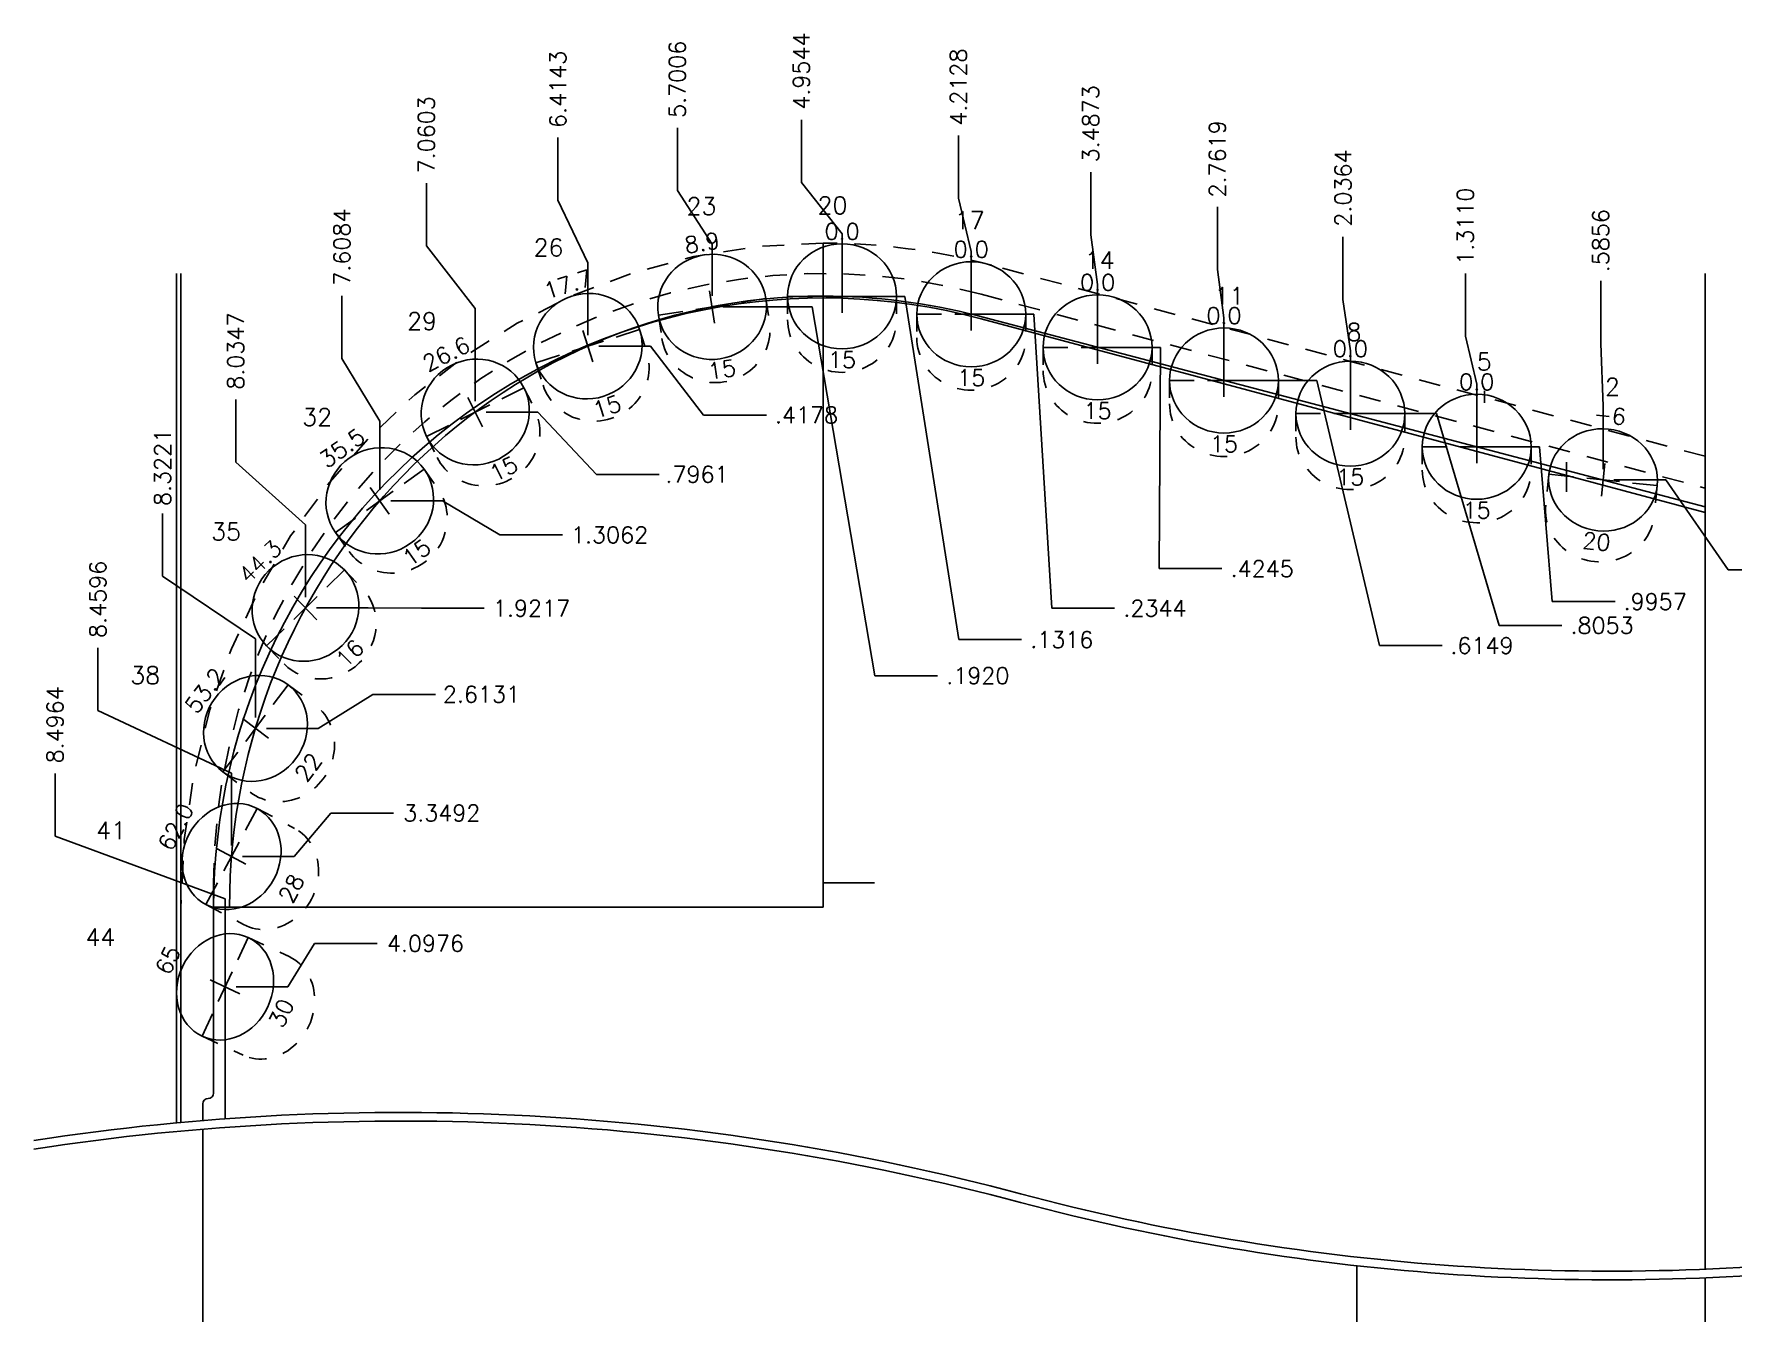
# Model space of a CAD drawing. Header units: inches. Extents: x -44.5 to -1.7, y -58.8 to -37.2.
# Drawn here: x -23.2 to -13.45, y -46.5 to -39.16 of the extents above; entities that cross this region are included whole.
import ezdxf
from ezdxf.enums import TextEntityAlignment as Align

# ---------------------------------------------------------------- set-up
doc = ezdxf.new("R2010")
doc.units = ezdxf.units.IN
doc.header["$MEASUREMENT"] = 0
doc.header["$PDMODE"] = 35
doc.linetypes.add('CENTER2', pattern=[1.125, 0.75, -0.125, 0.125, -0.125])
doc.linetypes.add('HIDDEN2', pattern=[0.1875, 0.125, -0.0625])
doc.layers.get('Defpoints').update_dxf_attribs({"color": 10})
doc.layers.add('Blade_3', color=7, linetype='Continuous', true_color=0x00cc00)
doc.layers.add('Blade_6', color=190, linetype='Continuous', true_color=0x7f00ff)
doc.layers.add('CLine', color=5, linetype='CENTER2')
doc.layers.add('Dims', color=4, linetype='Continuous')
doc.styles.add('RomanS', font='romans')
doc.styles.get("Standard").update_dxf_attribs({"font": 'arial.ttf'})
doc.dimstyles.new('Copy of Standard', dxfattribs={"dimtxt": 0.094, "dimasz": 0.18, "dimexe": 0.0625, "dimexo": 0.0625, "dimgap": 0.045, "dimtad": 0, "dimtih": 1, "dimtoh": 1, "dimdec": 4, "dimzin": 4, "dimdsep": 46, "dimtxsty": 'RomanS', "dimcen": 0.09, "dimadec": 3, "dimazin": 1, "dimtfac": 1, "dimtdec": 4, "dimtofl": 0, "dimtmove": 0, "dimatfit": 1, "dimfxl": 1, "dimtolj": 1, "dimtzin": 0, "dimarcsym": 0})

# ---------------------------------------------------------------- blocks, each defined once
blk = doc.blocks.new('CMark')
at = {"layer": 'CLine'}
for p, q in [((-0.094, 0), (0.094, 0)), ((0, 0.094), (0, -0.094))]:
    blk.add_line(p, q, dxfattribs=at)
blk = doc.blocks.new('1613@15')
for p, q in [((-0.1705, 0), (-0.3125, 0)), ((0.1707, 0), (0.3125, 0))]:
    blk.add_line(p, q)
at = {"color": 8, "linetype": 'HIDDEN2', "ltscale": 0.5}
blk.add_line((-0.3125, 0), (-0.3125, -0.1346), dxfattribs=at)
at = {"color": 8, "linetype": 'HIDDEN2', "ltscale": 0.5, "flags": 128}
blk.add_lwpolyline([(0.3125, 0), (0.3125, -0.1346)], dxfattribs=at)
blk.add_ellipse((0, 0), major_axis=(-0.3125, 0), ratio=0.965926, start_param=-3.141592653589793, end_param=3.141592653589793)
at = {"color": 8, "linetype": 'HIDDEN2', "ltscale": 0.5}
blk.add_ellipse((0, -0.1346), major_axis=(-0.3125, 0), ratio=0.965926, start_param=0, end_param=3.141593, dxfattribs=at)
blk.add_blockref('CMark', (0, 0))
at = {"style": 'RomanS'}
blk.add_text('15', height=0.094, dxfattribs=at).set_placement((0, -0.3644), align=Align.MIDDLE_CENTER)
blk.add_attdef('ANG', text='', height=0.094, dxfattribs=at).set_placement((0, 0.2975), align=Align.BOTTOM_CENTER)
blk = doc.blocks.new('1613@20')
for p, q in [((-0.1705, 0), (-0.3125, 0)), ((0.1707, 0), (0.3125, 0))]:
    blk.add_line(p, q)
at = {"color": 8, "linetype": 'HIDDEN2', "ltscale": 0.5}
blk.add_line((-0.3125, 0), (-0.3125, -0.1779), dxfattribs=at)
at = {"color": 8, "linetype": 'HIDDEN2', "ltscale": 0.5, "flags": 128}
blk.add_lwpolyline([(0.3125, 0), (0.3125, -0.1779)], dxfattribs=at)
blk.add_ellipse((0, 0), major_axis=(-0.3125, 0), ratio=0.939693, start_param=-3.141592653589793, end_param=3.141592653589793)
at = {"color": 8, "linetype": 'HIDDEN2', "ltscale": 0.5}
blk.add_ellipse((0, -0.1779), major_axis=(-0.3125, 0), ratio=0.939693, start_param=0, end_param=3.141593, dxfattribs=at)
blk.add_blockref('CMark', (0, 0))
at = {"style": 'RomanS'}
blk.add_text('20', height=0.094, dxfattribs=at).set_placement((0, -0.3562), align=Align.MIDDLE_CENTER)
blk.add_attdef('ANG', text='', height=0.094, dxfattribs=at).set_placement((0, 0.2975), align=Align.BOTTOM_CENTER)
blk = doc.blocks.new('1613@30')
for p, q in [((-0.1705, 0), (-0.3125, 0)), ((0.1707, 0), (0.3125, 0))]:
    blk.add_line(p, q)
at = {"color": 8, "linetype": 'HIDDEN2', "ltscale": 0.5}
blk.add_line((-0.3125, 0), (-0.3125, -0.26), dxfattribs=at)
at = {"color": 8, "linetype": 'HIDDEN2', "ltscale": 0.5, "flags": 128}
blk.add_lwpolyline([(0.3125, 0), (0.3125, -0.26)], dxfattribs=at)
at = {"extrusion": (0, 0, -1)}
blk.add_ellipse((0, 0), major_axis=(-0.3125, 0), ratio=0.866025, start_param=-3.141592653589793, end_param=3.141592653589793, dxfattribs=at)
at = {"color": 8, "linetype": 'HIDDEN2', "ltscale": 0.5, "extrusion": (0, 0, -1)}
blk.add_ellipse((0, -0.26), major_axis=(-0.3125, 0), ratio=0.866025, start_param=3.068877, end_param=6.355901, dxfattribs=at)
blk.add_blockref('CMark', (0, 0))
at = {"style": 'RomanS'}
blk.add_text('30', height=0.094, dxfattribs=at).set_placement((0, -0.3562), align=Align.MIDDLE_CENTER)
blk.add_attdef('ANG', text='', height=0.094, dxfattribs=at).set_placement((0, 0.2871), align=Align.BOTTOM_CENTER)
blk = doc.blocks.new('1613@16')
for p, q in [((-0.1705, 0), (-0.3125, 0)), ((0.1707, 0), (0.3125, 0))]:
    blk.add_line(p, q)
at = {"color": 8, "linetype": 'HIDDEN2', "ltscale": 0.5}
blk.add_line((-0.3125, 0), (-0.3125, -0.1433), dxfattribs=at)
at = {"color": 8, "linetype": 'HIDDEN2', "ltscale": 0.5, "flags": 128}
blk.add_lwpolyline([(0.3125, 0), (0.3125, -0.1433)], dxfattribs=at)
at = {"extrusion": (0, 0, -1)}
blk.add_ellipse((0, 0), major_axis=(-0.3125, 0), ratio=0.961248, start_param=-3.141592653589793, end_param=3.141592653589793, dxfattribs=at)
at = {"color": 8, "linetype": 'HIDDEN2', "ltscale": 0.5}
blk.add_ellipse((0, -0.1433), major_axis=(0.3125, 0), ratio=0.953717, start_param=3.141593, end_param=6.283185, dxfattribs=at)
blk.add_blockref('CMark', (0, 0))
at = {"style": 'RomanS'}
blk.add_text('16', height=0.094, dxfattribs=at).set_placement((0, -0.3644), align=Align.MIDDLE_CENTER)
blk.add_attdef('ANG', text='', height=0.094, dxfattribs=at).set_placement((0, 0.2975), align=Align.BOTTOM_CENTER)
blk = doc.blocks.new('1613@22')
for p, q in [((-0.1705, 0), (-0.3125, 0)), ((0.1707, 0), (0.3125, 0))]:
    blk.add_line(p, q)
at = {"color": 8, "linetype": 'HIDDEN2', "ltscale": 0.5}
blk.add_line((-0.3125, 0), (-0.3125, -0.1948), dxfattribs=at)
at = {"color": 8, "linetype": 'HIDDEN2', "ltscale": 0.5, "flags": 128}
blk.add_lwpolyline([(0.3125, 0), (0.3125, -0.1948)], dxfattribs=at)
blk.add_ellipse((0, 0), major_axis=(-0.3125, 0), ratio=0.927168, start_param=3.141593, end_param=9.424778)
at = {"color": 8, "linetype": 'HIDDEN2', "ltscale": 0.5}
blk.add_ellipse((0, -0.1948), major_axis=(-0.3125, 0), ratio=0.927168, start_param=0, end_param=3.141593, dxfattribs=at)
blk.add_blockref('CMark', (0, 0))
at = {"style": 'RomanS'}
blk.add_text('22', height=0.094, dxfattribs=at).set_placement((0.003, -0.3761), align=Align.MIDDLE_CENTER)
blk.add_attdef('ANG', text='', height=0.094, dxfattribs=at).set_placement((0, 0.2871), align=Align.BOTTOM_CENTER)
blk = doc.blocks.new('1613@28')
for p, q in [((-0.1705, 0), (-0.3125, 0)), ((0.1707, 0), (0.3125, 0))]:
    blk.add_line(p, q)
at = {"color": 8, "linetype": 'HIDDEN2', "ltscale": 0.5}
blk.add_line((-0.3125, 0), (-0.3125, -0.2441), dxfattribs=at)
at = {"color": 8, "linetype": 'HIDDEN2', "ltscale": 0.5, "flags": 128}
blk.add_lwpolyline([(0.3125, 0), (0.3125, -0.2441)], dxfattribs=at)
blk.add_ellipse((0, 0), major_axis=(-0.3125, 0), ratio=0.882944, start_param=3.141593, end_param=9.424778)
at = {"color": 8, "linetype": 'HIDDEN2', "ltscale": 0.5}
blk.add_ellipse((0, -0.2441), major_axis=(-0.3125, 0), ratio=0.882944, start_param=0, end_param=3.141593, dxfattribs=at)
blk.add_blockref('CMark', (0, 0))
at = {"style": 'RomanS'}
blk.add_text('28', height=0.094, dxfattribs=at).set_placement((0, -0.3895), align=Align.MIDDLE_CENTER)
blk.add_attdef('ANG', text='', height=0.094, dxfattribs=at).set_placement((0, 0.2871), align=Align.BOTTOM_CENTER)
blk = doc.blocks.new('*D542')
at = {"layer": 'Defpoints', "color": 0, "transparency": 16777216}
for p in [(-13.6017, -40.5341), (-14.2004, -40.5768), (-14.1873, -41.7202)]:
    blk.add_point(p, dxfattribs=at)
at = {"layer": 'Dims', "color": 0, "lineweight": -2, "transparency": 16777216}
for p, q in [((-14.2004, -40.9368), (-14.2004, -40.5768)), ((-14.1873, -41.2968), (-14.2004, -40.9368)), ((-14.1873, -41.6577), (-14.1873, -41.2968))]:
    blk.add_line(p, q, dxfattribs=at)
at = {"layer": 'Dims', "color": 0, "transparency": 16777216, "insert": (-14.2004, -40.346), "char_height": 0.094, "attachment_point": 5, "rotation": 90, "style": 'RomanS'}
blk.add_mtext('\\A1;.5856', dxfattribs=at)
blk = doc.blocks.new('*D543')
at = {"layer": 'Defpoints', "color": 0, "transparency": 16777216}
for p in [(-13.6017, -40.5341), (-14.1873, -41.7202), (-13.1083, -42.2375)]:
    blk.add_point(p, dxfattribs=at)
at = {"layer": 'Dims', "color": 0, "lineweight": -2, "transparency": 16777216}
for p, q in [((-14.1248, -41.7202), (-13.8273, -41.7202)), ((-13.8273, -41.7202), (-13.4683, -42.2375)), ((-13.4683, -42.2375), (-13.1083, -42.2375))]:
    blk.add_line(p, q, dxfattribs=at)
at = {"layer": 'Dims', "color": 0, "transparency": 16777216, "insert": (-12.8506, -42.2375), "char_height": 0.094, "attachment_point": 5, "style": 'RomanS'}
blk.add_mtext('\\A1;1.1861', dxfattribs=at)
blk = doc.blocks.new('*D544')
at = {"layer": 'Defpoints', "color": 0, "transparency": 16777216}
for p in [(-14.9777, -40.5341), (-13.6017, -40.5341), (-14.9127, -41.5298)]:
    blk.add_point(p, dxfattribs=at)
at = {"layer": 'Dims', "color": 0, "lineweight": -2, "transparency": 16777216}
for p, q in [((-14.9777, -40.8941), (-14.9777, -40.5341)), ((-14.9127, -41.1698), (-14.9777, -40.8941)), ((-14.9127, -41.4673), (-14.9127, -41.1698))]:
    blk.add_line(p, q, dxfattribs=at)
at = {"layer": 'Dims', "color": 0, "transparency": 16777216, "insert": (-14.9777, -40.2631), "char_height": 0.094, "attachment_point": 5, "rotation": 90, "style": 'RomanS'}
blk.add_mtext('\\A1;1.3110', dxfattribs=at)
blk = doc.blocks.new('*D545')
at = {"layer": 'Defpoints', "color": 0, "transparency": 16777216}
for p in [(-13.6017, -40.5341), (-14.9127, -41.5298), (-14.1186, -42.419)]:
    blk.add_point(p, dxfattribs=at)
at = {"layer": 'Dims', "color": 0, "lineweight": -2, "transparency": 16777216}
for p, q in [((-14.8502, -41.5298), (-14.5527, -41.5298)), ((-14.5527, -41.5298), (-14.4786, -42.419)), ((-14.4786, -42.419), (-14.1186, -42.419))]:
    blk.add_line(p, q, dxfattribs=at)
at = {"layer": 'Dims', "color": 0, "transparency": 16777216, "insert": (-13.8878, -42.419), "char_height": 0.094, "attachment_point": 5, "style": 'RomanS'}
blk.add_mtext('\\A1;.9957', dxfattribs=at)
blk = doc.blocks.new('*D546')
at = {"layer": 'Defpoints', "color": 0, "transparency": 16777216}
for p in [(-15.6805, -40.3236), (-13.6017, -40.5341), (-15.6381, -41.3394)]:
    blk.add_point(p, dxfattribs=at)
at = {"layer": 'Dims', "color": 0, "lineweight": -2, "transparency": 16777216}
for p, q in [((-15.6805, -40.6836), (-15.6805, -40.3236)), ((-15.6381, -40.9794), (-15.6805, -40.6836)), ((-15.6381, -41.2769), (-15.6381, -40.9794))]:
    blk.add_line(p, q, dxfattribs=at)
at = {"layer": 'Dims', "color": 0, "transparency": 16777216, "insert": (-15.6805, -40.0436), "char_height": 0.094, "attachment_point": 5, "rotation": 90, "style": 'RomanS'}
blk.add_mtext('\\A1;2.0364', dxfattribs=at)
blk = doc.blocks.new('*D547')
at = {"layer": 'Defpoints', "color": 0, "transparency": 16777216}
for p in [(-16.4015, -40.1518), (-13.6017, -40.5341), (-16.3636, -41.149)]:
    blk.add_point(p, dxfattribs=at)
at = {"layer": 'Dims', "color": 0, "lineweight": -2, "transparency": 16777216}
for p, q in [((-16.4015, -40.5118), (-16.4015, -40.1518)), ((-16.3636, -40.789), (-16.4015, -40.5118)), ((-16.3636, -41.0865), (-16.3636, -40.789))]:
    blk.add_line(p, q, dxfattribs=at)
at = {"layer": 'Dims', "color": 0, "transparency": 16777216, "insert": (-16.4015, -39.8763), "char_height": 0.094, "attachment_point": 5, "rotation": 90, "style": 'RomanS'}
blk.add_mtext('\\A1;2.7619', dxfattribs=at)
blk = doc.blocks.new('*D548')
at = {"layer": 'Defpoints', "color": 0, "transparency": 16777216}
for p in [(-17.1282, -39.9522), (-13.6017, -40.5341), (-17.089, -40.9586)]:
    blk.add_point(p, dxfattribs=at)
at = {"layer": 'Dims', "color": 0, "lineweight": -2, "transparency": 16777216}
for p, q in [((-17.1282, -40.3122), (-17.1282, -39.9522)), ((-17.089, -40.5986), (-17.1282, -40.3122)), ((-17.089, -40.8961), (-17.089, -40.5986))]:
    blk.add_line(p, q, dxfattribs=at)
at = {"layer": 'Dims', "color": 0, "transparency": 16777216, "insert": (-17.1282, -39.6745), "char_height": 0.094, "attachment_point": 5, "rotation": 90, "style": 'RomanS'}
blk.add_mtext('\\A1;3.4873', dxfattribs=at)
blk = doc.blocks.new('*D549')
at = {"layer": 'Defpoints', "color": 0, "transparency": 16777216}
for p in [(-17.8881, -39.7416), (-13.6017, -40.5341), (-17.8145, -40.7685)]:
    blk.add_point(p, dxfattribs=at)
at = {"layer": 'Dims', "color": 0, "lineweight": -2, "transparency": 16777216}
for p, q in [((-17.8881, -40.1016), (-17.8881, -39.7416)), ((-17.8145, -40.4085), (-17.8881, -40.1016)), ((-17.8145, -40.706), (-17.8145, -40.4085))]:
    blk.add_line(p, q, dxfattribs=at)
at = {"layer": 'Dims', "color": 0, "transparency": 16777216, "insert": (-17.8881, -39.4638), "char_height": 0.094, "attachment_point": 5, "rotation": 90, "style": 'RomanS'}
blk.add_mtext('\\A1;4.2128', dxfattribs=at)
blk = doc.blocks.new('*D550')
at = {"layer": 'Defpoints', "color": 0, "transparency": 16777216}
for p in [(-13.6017, -40.5341), (-15.6381, -41.3394), (-14.4238, -42.556)]:
    blk.add_point(p, dxfattribs=at)
at = {"layer": 'Dims', "color": 0, "lineweight": -2, "transparency": 16777216}
for p, q in [((-15.5756, -41.3394), (-15.1438, -41.3394)), ((-15.1438, -41.3394), (-14.7838, -42.556)), ((-14.7838, -42.556), (-14.4238, -42.556))]:
    blk.add_line(p, q, dxfattribs=at)
at = {"layer": 'Dims', "color": 0, "transparency": 16777216, "insert": (-14.193, -42.556), "char_height": 0.094, "attachment_point": 5, "style": 'RomanS'}
blk.add_mtext('\\A1;.8053', dxfattribs=at)
blk = doc.blocks.new('*D551')
at = {"layer": 'Defpoints', "color": 0, "transparency": 16777216}
for p in [(-13.6017, -40.5341), (-16.3636, -41.149), (-15.1111, -42.6715)]:
    blk.add_point(p, dxfattribs=at)
at = {"layer": 'Dims', "color": 0, "lineweight": -2, "transparency": 16777216}
for p, q in [((-16.3011, -41.149), (-15.8311, -41.149)), ((-15.8311, -41.149), (-15.4711, -42.6715)), ((-15.4711, -42.6715), (-15.1111, -42.6715))]:
    blk.add_line(p, q, dxfattribs=at)
at = {"layer": 'Dims', "color": 0, "transparency": 16777216, "insert": (-14.8825, -42.6715), "char_height": 0.094, "attachment_point": 5, "style": 'RomanS'}
blk.add_mtext('\\A1;.6149', dxfattribs=at)
blk = doc.blocks.new('*D552')
at = {"layer": 'Defpoints', "color": 0, "transparency": 16777216}
for p in [(-13.6017, -40.5341), (-17.089, -40.9586), (-16.375, -42.2298)]:
    blk.add_point(p, dxfattribs=at)
at = {"layer": 'Dims', "color": 0, "lineweight": -2, "transparency": 16777216}
for p, q in [((-17.0265, -40.9586), (-16.729, -40.9586)), ((-16.729, -40.9586), (-16.735, -42.2298)), ((-16.735, -42.2298), (-16.375, -42.2298))]:
    blk.add_line(p, q, dxfattribs=at)
at = {"layer": 'Dims', "color": 0, "transparency": 16777216, "insert": (-16.1442, -42.2298), "char_height": 0.094, "attachment_point": 5, "style": 'RomanS'}
blk.add_mtext('\\A1;.4245', dxfattribs=at)
blk = doc.blocks.new('*D553')
at = {"layer": 'Defpoints', "color": 0, "transparency": 16777216}
for p in [(-13.6017, -40.5341), (-17.8145, -40.7685), (-16.9927, -42.4571)]:
    blk.add_point(p, dxfattribs=at)
at = {"layer": 'Dims', "color": 0, "lineweight": -2, "transparency": 16777216}
for p, q in [((-17.752, -40.7685), (-17.4545, -40.7685)), ((-17.4545, -40.7685), (-17.3527, -42.4571)), ((-17.3527, -42.4571), (-16.9927, -42.4571))]:
    blk.add_line(p, q, dxfattribs=at)
at = {"layer": 'Dims', "color": 0, "transparency": 16777216, "insert": (-16.7597, -42.4571), "char_height": 0.094, "attachment_point": 5, "style": 'RomanS'}
blk.add_mtext('\\A1;.2344', dxfattribs=at)
blk = doc.blocks.new('*D554')
at = {"layer": 'Defpoints', "color": 0, "transparency": 16777216}
for p in [(-18.7898, -39.652), (-13.6017, -40.5341), (-18.5562, -40.6658)]:
    blk.add_point(p, dxfattribs=at)
at = {"layer": 'Dims', "color": 0, "lineweight": -2, "transparency": 16777216}
for p, q in [((-18.7898, -40.012), (-18.7898, -39.652)), ((-18.5562, -40.3058), (-18.7898, -40.012)), ((-18.5562, -40.6033), (-18.5562, -40.3058))]:
    blk.add_line(p, q, dxfattribs=at)
at = {"layer": 'Dims', "color": 0, "transparency": 16777216, "insert": (-18.7898, -39.372), "char_height": 0.094, "attachment_point": 5, "rotation": 90, "style": 'RomanS'}
blk.add_mtext('\\A1;4.9544', dxfattribs=at)
blk = doc.blocks.new('*D555')
at = {"layer": 'Defpoints', "color": 0, "transparency": 16777216}
for p in [(-13.6017, -40.5341), (-18.5562, -40.6658), (-17.5257, -42.6376)]:
    blk.add_point(p, dxfattribs=at)
at = {"layer": 'Dims', "color": 0, "lineweight": -2, "transparency": 16777216}
for p, q in [((-18.4937, -40.6658), (-18.1962, -40.6658)), ((-18.1962, -40.6658), (-17.8857, -42.6376)), ((-17.8857, -42.6376), (-17.5257, -42.6376))]:
    blk.add_line(p, q, dxfattribs=at)
at = {"layer": 'Dims', "color": 0, "transparency": 16777216, "insert": (-17.2949, -42.6376), "char_height": 0.094, "attachment_point": 5, "style": 'RomanS'}
blk.add_mtext('\\A1;.1316', dxfattribs=at)
blk = doc.blocks.new('*D556')
at = {"layer": 'Defpoints', "color": 0, "transparency": 16777216}
for p in [(-19.5018, -39.6969), (-13.6017, -40.5341), (-19.3023, -40.7262)]:
    blk.add_point(p, dxfattribs=at)
at = {"layer": 'Dims', "color": 0, "lineweight": -2, "transparency": 16777216}
for p, q in [((-19.5018, -40.0569), (-19.5018, -39.6969)), ((-19.3023, -40.3662), (-19.5018, -40.0569)), ((-19.3023, -40.6637), (-19.3023, -40.3662))]:
    blk.add_line(p, q, dxfattribs=at)
at = {"layer": 'Dims', "color": 0, "transparency": 16777216, "insert": (-19.5018, -39.4191), "char_height": 0.094, "attachment_point": 5, "rotation": 90, "style": 'RomanS'}
blk.add_mtext('\\A1;5.7006', dxfattribs=at)
blk = doc.blocks.new('*D557')
at = {"layer": 'Defpoints', "color": 0, "transparency": 16777216}
for p in [(-13.6017, -40.5341), (-19.3023, -40.7262), (-18.0074, -42.8448)]:
    blk.add_point(p, dxfattribs=at)
at = {"layer": 'Dims', "color": 0, "lineweight": -2, "transparency": 16777216}
for p, q in [((-19.2398, -40.7262), (-18.7274, -40.7262)), ((-18.7274, -40.7262), (-18.3674, -42.8448)), ((-18.3674, -42.8448), (-18.0074, -42.8448))]:
    blk.add_line(p, q, dxfattribs=at)
at = {"layer": 'Dims', "color": 0, "transparency": 16777216, "insert": (-17.7766, -42.8448), "char_height": 0.094, "attachment_point": 5, "style": 'RomanS'}
blk.add_mtext('\\A1;.1920', dxfattribs=at)
blk = doc.blocks.new('*D558')
at = {"layer": 'Defpoints', "color": 0, "transparency": 16777216}
for p in [(-20.1875, -39.7524), (-13.6017, -40.5341), (-20.016, -40.952)]:
    blk.add_point(p, dxfattribs=at)
at = {"layer": 'Dims', "color": 0, "lineweight": -2, "transparency": 16777216}
for p, q in [((-20.1875, -40.1124), (-20.1875, -39.7524)), ((-20.016, -40.4724), (-20.1875, -40.1124)), ((-20.016, -40.8895), (-20.016, -40.4724))]:
    blk.add_line(p, q, dxfattribs=at)
at = {"layer": 'Dims', "color": 0, "transparency": 16777216, "insert": (-20.1875, -39.4769), "char_height": 0.094, "attachment_point": 5, "rotation": 90, "style": 'RomanS'}
blk.add_mtext('\\A1;6.4143', dxfattribs=at)
blk = doc.blocks.new('*D559')
at = {"layer": 'Defpoints', "color": 0, "transparency": 16777216}
for p in [(-13.6017, -40.5341), (-20.016, -40.952), (-18.9909, -41.3473)]:
    blk.add_point(p, dxfattribs=at)
at = {"layer": 'Dims', "color": 0, "lineweight": -2, "transparency": 16777216}
for p, q in [((-19.9535, -40.952), (-19.656, -40.952)), ((-19.656, -40.952), (-19.3509, -41.3473)), ((-19.3509, -41.3473), (-18.9909, -41.3473))]:
    blk.add_line(p, q, dxfattribs=at)
at = {"layer": 'Dims', "color": 0, "transparency": 16777216, "insert": (-18.7601, -41.3473), "char_height": 0.094, "attachment_point": 5, "style": 'RomanS'}
blk.add_mtext('\\A1;.4178', dxfattribs=at)
blk = doc.blocks.new('*D560')
at = {"layer": 'Defpoints', "color": 0, "transparency": 16777216}
for p in [(-20.9427, -40.0157), (-13.6017, -40.5341), (-20.6621, -41.3303)]:
    blk.add_point(p, dxfattribs=at)
at = {"layer": 'Dims', "color": 0, "lineweight": -2, "transparency": 16777216}
for p, q in [((-20.9427, -40.3757), (-20.9427, -40.0157)), ((-20.6621, -40.7357), (-20.9427, -40.3757)), ((-20.6621, -41.2678), (-20.6621, -40.7357))]:
    blk.add_line(p, q, dxfattribs=at)
at = {"layer": 'Dims', "color": 0, "transparency": 16777216, "insert": (-20.9427, -39.7379), "char_height": 0.094, "attachment_point": 5, "rotation": 90, "style": 'RomanS'}
blk.add_mtext('\\A1;7.0603', dxfattribs=at)
blk = doc.blocks.new('*D561')
at = {"layer": 'Defpoints', "color": 0, "transparency": 16777216}
for p in [(-13.6017, -40.5341), (-20.6621, -41.3303), (-19.6063, -41.6883)]:
    blk.add_point(p, dxfattribs=at)
at = {"layer": 'Dims', "color": 0, "lineweight": -2, "transparency": 16777216}
for p, q in [((-20.5996, -41.3303), (-20.3021, -41.3303)), ((-20.3021, -41.3303), (-19.9663, -41.6883)), ((-19.9663, -41.6883), (-19.6063, -41.6883))]:
    blk.add_line(p, q, dxfattribs=at)
at = {"layer": 'Dims', "color": 0, "transparency": 16777216, "insert": (-19.389, -41.6883), "char_height": 0.094, "attachment_point": 5, "style": 'RomanS'}
blk.add_mtext('\\A1;.7961', dxfattribs=at)
blk = doc.blocks.new('*D562')
at = {"layer": 'Defpoints', "color": 0, "transparency": 16777216}
for p in [(-13.6017, -40.5341), (-21.4278, -40.6631), (-21.2102, -41.8403)]:
    blk.add_point(p, dxfattribs=at)
at = {"layer": 'Dims', "color": 0, "lineweight": -2, "transparency": 16777216}
for p, q in [((-21.4278, -41.0231), (-21.4278, -40.6631)), ((-21.2102, -41.3831), (-21.4278, -41.0231)), ((-21.2102, -41.7778), (-21.2102, -41.3831))]:
    blk.add_line(p, q, dxfattribs=at)
at = {"layer": 'Dims', "color": 0, "transparency": 16777216, "insert": (-21.4278, -40.3831), "char_height": 0.094, "attachment_point": 5, "rotation": 90, "style": 'RomanS'}
blk.add_mtext('\\A1;7.6084', dxfattribs=at)
blk = doc.blocks.new('*D563')
at = {"layer": 'Defpoints', "color": 0, "transparency": 16777216}
for p in [(-13.6017, -40.5341), (-21.2102, -41.8403), (-20.1618, -42.0359)]:
    blk.add_point(p, dxfattribs=at)
at = {"layer": 'Dims', "color": 0, "lineweight": -2, "transparency": 16777216}
for p, q in [((-21.1477, -41.8403), (-20.8502, -41.8403)), ((-20.8502, -41.8403), (-20.5218, -42.0359)), ((-20.5218, -42.0359), (-20.1618, -42.0359))]:
    blk.add_line(p, q, dxfattribs=at)
at = {"layer": 'Dims', "color": 0, "transparency": 16777216, "insert": (-19.8908, -42.0359), "char_height": 0.094, "attachment_point": 5, "style": 'RomanS'}
blk.add_mtext('\\A1;1.3062', dxfattribs=at)
blk = doc.blocks.new('*D564')
at = {"layer": 'Defpoints', "color": 0, "transparency": 16777216}
for p in [(-13.6017, -40.5341), (-22.037, -41.2582), (-21.6365, -42.4558)]:
    blk.add_point(p, dxfattribs=at)
at = {"layer": 'Dims', "color": 0, "lineweight": -2, "transparency": 16777216}
for p, q in [((-22.037, -41.6182), (-22.037, -41.2582)), ((-21.6365, -41.9782), (-22.037, -41.6182)), ((-21.6365, -42.3933), (-21.6365, -41.9782))]:
    blk.add_line(p, q, dxfattribs=at)
at = {"layer": 'Dims', "color": 0, "transparency": 16777216, "insert": (-22.037, -40.9804), "char_height": 0.094, "attachment_point": 5, "rotation": 90, "style": 'RomanS'}
blk.add_mtext('\\A1;8.0347', dxfattribs=at)
blk = doc.blocks.new('*D565')
at = {"layer": 'Defpoints', "color": 0, "transparency": 16777216}
for p in [(-13.6017, -40.5341), (-21.6365, -42.4558), (-20.6101, -42.4571)]:
    blk.add_point(p, dxfattribs=at)
at = {"layer": 'Dims', "color": 0, "lineweight": -2, "transparency": 16777216}
for p, q in [((-21.574, -42.4558), (-21.2765, -42.4558)), ((-21.2765, -42.4558), (-20.9701, -42.4571)), ((-20.9701, -42.4571), (-20.6101, -42.4571))]:
    blk.add_line(p, q, dxfattribs=at)
at = {"layer": 'Dims', "color": 0, "transparency": 16777216, "insert": (-20.339, -42.4571), "char_height": 0.094, "attachment_point": 5, "style": 'RomanS'}
blk.add_mtext('\\A1;1.9217', dxfattribs=at)
blk = doc.blocks.new('*D566')
at = {"layer": 'Defpoints', "color": 0, "transparency": 16777216}
for p in [(-13.6017, -40.5341), (-22.4574, -41.9126), (-21.9238, -43.1472)]:
    blk.add_point(p, dxfattribs=at)
at = {"layer": 'Dims', "color": 0, "lineweight": -2, "transparency": 16777216}
for p, q in [((-22.4574, -42.2726), (-22.4574, -41.9126)), ((-21.9238, -42.6326), (-22.4574, -42.2726)), ((-21.9238, -43.0847), (-21.9238, -42.6326))]:
    blk.add_line(p, q, dxfattribs=at)
at = {"layer": 'Dims', "color": 0, "transparency": 16777216, "insert": (-22.4574, -41.6482), "char_height": 0.094, "attachment_point": 5, "rotation": 90, "style": 'RomanS'}
blk.add_mtext('\\A1;8.3221', dxfattribs=at)
blk = doc.blocks.new('*D567')
at = {"layer": 'Defpoints', "color": 0, "transparency": 16777216}
for p in [(-13.6017, -40.5341), (-20.891, -42.9518), (-21.9238, -43.1472)]:
    blk.add_point(p, dxfattribs=at)
at = {"layer": 'Dims', "color": 0, "lineweight": -2, "transparency": 16777216}
for p, q in [((-21.5638, -43.1472), (-21.251, -42.9518)), ((-21.251, -42.9518), (-20.891, -42.9518)), ((-21.8613, -43.1472), (-21.5638, -43.1472))]:
    blk.add_line(p, q, dxfattribs=at)
at = {"layer": 'Dims', "color": 0, "transparency": 16777216, "insert": (-20.6267, -42.9518), "char_height": 0.094, "attachment_point": 5, "style": 'RomanS'}
blk.add_mtext('\\A1;2.6131', dxfattribs=at)
blk = doc.blocks.new('*D568')
at = {"layer": 'Defpoints', "color": 0, "transparency": 16777216}
for p in [(-13.6017, -40.5341), (-22.8287, -42.6839), (-22.0614, -43.8833)]:
    blk.add_point(p, dxfattribs=at)
at = {"layer": 'Dims', "color": 0, "lineweight": -2, "transparency": 16777216}
for p, q in [((-22.8287, -43.0439), (-22.8287, -42.6839)), ((-22.0614, -43.4039), (-22.8287, -43.0439)), ((-22.0614, -43.8208), (-22.0614, -43.4039))]:
    blk.add_line(p, q, dxfattribs=at)
at = {"layer": 'Dims', "color": 0, "transparency": 16777216, "insert": (-22.8287, -42.4062), "char_height": 0.094, "attachment_point": 5, "rotation": 90, "style": 'RomanS'}
blk.add_mtext('\\A1;8.4596', dxfattribs=at)
blk = doc.blocks.new('*D569')
at = {"layer": 'Defpoints', "color": 0, "transparency": 16777216}
for p in [(-13.6017, -40.5341), (-21.1319, -43.6337), (-22.0614, -43.8833)]:
    blk.add_point(p, dxfattribs=at)
at = {"layer": 'Dims', "color": 0, "lineweight": -2, "transparency": 16777216}
for p, q in [((-21.7014, -43.8833), (-21.4919, -43.6337)), ((-21.4919, -43.6337), (-21.1319, -43.6337)), ((-21.9989, -43.8833), (-21.7014, -43.8833))]:
    blk.add_line(p, q, dxfattribs=at)
at = {"layer": 'Dims', "color": 0, "transparency": 16777216, "insert": (-20.8542, -43.6337), "char_height": 0.094, "attachment_point": 5, "style": 'RomanS'}
blk.add_mtext('\\A1;3.3492', dxfattribs=at)
blk = doc.blocks.new('*D570')
at = {"layer": 'Defpoints', "color": 0, "transparency": 16777216}
for p in [(-13.6017, -40.5341), (-23.0744, -43.4069), (-22.0981, -44.6318)]:
    blk.add_point(p, dxfattribs=at)
at = {"layer": 'Dims', "color": 0, "lineweight": -2, "transparency": 16777216}
for p, q in [((-23.0744, -43.7669), (-23.0744, -43.4069)), ((-22.0981, -44.1269), (-23.0744, -43.7669)), ((-22.0981, -44.5693), (-22.0981, -44.1269))]:
    blk.add_line(p, q, dxfattribs=at)
at = {"layer": 'Dims', "color": 0, "transparency": 16777216, "insert": (-23.0744, -43.1269), "char_height": 0.094, "attachment_point": 5, "rotation": 90, "style": 'RomanS'}
blk.add_mtext('\\A1;8.4964', dxfattribs=at)
blk = doc.blocks.new('*D571')
at = {"layer": 'Defpoints', "color": 0, "transparency": 16777216}
for p in [(-13.6017, -40.5341), (-21.2256, -44.3824), (-22.0981, -44.6318)]:
    blk.add_point(p, dxfattribs=at)
at = {"layer": 'Dims', "color": 0, "lineweight": -2, "transparency": 16777216}
for p, q in [((-21.7381, -44.6318), (-21.5856, -44.3824)), ((-21.5856, -44.3824), (-21.2256, -44.3824)), ((-22.0356, -44.6318), (-21.7381, -44.6318))]:
    blk.add_line(p, q, dxfattribs=at)
at = {"layer": 'Dims', "color": 0, "transparency": 16777216, "insert": (-20.9478, -44.3824), "char_height": 0.094, "attachment_point": 5, "style": 'RomanS'}
blk.add_mtext('\\A1;4.0976', dxfattribs=at)

msp = doc.modelspace()

# ---------------------------------------------------------------- linework, layer by layer
for p, q in [((-18.66422, -40.36001), (-18.66422, -44.0341)), ((-13.60172, -46.25378), (-13.60172, -40.53412)), ((-17.75835, -40.79436), (-13.60172, -41.90812)), ((-14.8686, -41.20995), (-14.86815, -41.20828)), ((-14.86815, -41.20828), (-14.86815, -41.27761)), ((-14.3967, -41.61884), (-14.3967, -41.78886)), ((-22.16422, -45.24187), (-22.16422, -44.03412)), ((-18.66422, -44.0341), (-18.36963, -44.0341)), ((-18.66422, -44.0341), (-18.66422, -44.1751)), ((-22.16422, -44.1751), (-22.07315, -44.1751)), ((-22.07315, -44.1751), (-18.66422, -44.1751)), ((-22.22672, -45.3997), (-22.22672, -45.30437)), ((-22.22672, -47.49417), (-22.22672, -45.44928)), ((-15.60172, -47.66254), (-15.60172, -46.23353)), ((-13.60172, -49.72504), (-13.60172, -46.30336))]:
    msp.add_line(p, q)
at = {"color": 1}
for p, q in [((-22.37672, -45.41288), (-22.37672, -40.53412)), ((-22.35172, -45.41057), (-22.35172, -40.53412)), ((-13.60172, -41.87386), (-17.77564, -40.7784)), ((-22.09815, -44.1751), (-22.09815, -45.38971))]:
    msp.add_line(p, q, dxfattribs=at)
at = {"color": 1, "linetype": 'HIDDEN2'}
msp.add_line((-13.60172, -41.58459), (-17.6964, -40.48743), dxfattribs=at)
at = {"color": 9, "linetype": 'HIDDEN2'}
msp.add_line((-17.75835, -40.65336), (-13.60172, -41.76712), dxfattribs=at)
for points in [[(-23.19562, -45.51416, -0.1038623), (-17.53204, -45.82048, 0.0944116), (-12.63241, -46.17757)], [(-23.19562, -45.56374, -0.1038623), (-17.53204, -45.87007, 0.0944116), (-12.63241, -46.22715)]]:
    msp.add_lwpolyline(points, format="xyb")
at = {"color": 1, "linetype": 'HIDDEN2'}
msp.add_arc((-18.66422, -44.09936), 3.73935, 75, 90, dxfattribs=at)
at = {"color": 9, "linetype": 'HIDDEN2'}
msp.add_arc((-18.66422, -44.0341), 3.5, 75, 180, dxfattribs=at)
for centre, radius, start, end in [((-18.66422, -44.1751), 3.5, 75, 180), ((-22.19547, -45.30437), 0.03125, 90, 180), ((-22.19547, -45.24187), 0.03125, 270, 0)]:
    msp.add_arc(centre, radius, start, end)
at = {"color": 1}
msp.add_arc((-18.66422, -44.1751), 3.511, 75.339875, 90, dxfattribs=at)
at = {"color": 1, "linetype": 'HIDDEN2'}
msp.add_ellipse((-18.66422, -44.1751), major_axis=(0, 3.81508), ratio=0.966558, start_param=0, end_param=1.5707963, dxfattribs=at)
at = {"color": 1}
msp.add_ellipse((-18.66422, -44.1751), major_axis=(0, 3.511), ratio=0.9709292, start_param=0, end_param=1.5707963, dxfattribs=at)

# ---------------------------------------------------------------- block references
at = {"layer": 'Blade_3'}
for p in [(-15.63814, -41.3394), (-14.91271, -41.52979)]:
    msp.add_blockref('1613@15', p, dxfattribs=at).add_auto_attribs({'ANG': '0.0'})
at = {"layer": 'Blade_3', "rotation": 354.0000000000001}
msp.add_blockref('1613@20', (-14.18728, -41.72018), dxfattribs=at).add_auto_attribs({'ANG': '-6'})
at = {"layer": 'Blade_6'}
for p in [(-18.55616, -40.66576), (-17.8145, -40.76847), (-17.08901, -40.95861), (-16.36357, -41.149)]:
    msp.add_blockref('1613@15', p, dxfattribs=at).add_auto_attribs({'ANG': '0.0'})
for name, p, rotation, values in [('1613@15', (-19.3023, -40.72615), 8.899999999999999, {'ANG': '8.9'}), ('1613@15', (-20.01604, -40.95196), 17.7, {'ANG': '17.7'}), ('1613@15', (-20.66206, -41.33026), 26.6, {'ANG': '26.6'}), ('1613@15', (-21.21015, -41.84028), 35.50000000000001, {'ANG': '35.5'}), ('1613@16', (-21.63646, -42.4558), 44.3, {'ANG': '44.3'}), ('1613@22', (-21.9238, -43.14725), 53.2, {'ANG': '53.2'}), ('1613@28', (-22.06135, -43.8833), 62, {'ANG': '62.0'}), ('1613@30', (-22.09815, -44.63176), 65, {'ANG': '65'})]:
    msp.add_blockref(name, p, dxfattribs=dict(at, rotation=rotation)).add_auto_attribs(values)

# ---------------------------------------------------------------- texts
at = {"layer": 'Blade_3', "char_height": 0.1, "attachment_point": 1}
for s, insert in [('{\\Fromans|c0;8}', (-15.65957, -40.82049)), ('{\\Fromans|c0;5}', (-14.91255, -40.99061)), ('{\\Fromans|c0;2}', (-14.17627, -41.13529))]:
    msp.add_mtext_dynamic_manual_height_columns(s, width=0.2790132, gutter_width=1, heights=[0], dxfattribs=dict(at, insert=insert))
at = {"layer": 'Blade_6', "char_height": 0.1, "attachment_point": 1}
for s, insert in [('{\\Fromans|c0;23}', (-19.44903, -40.09827)), ('{\\Fromans|c0;20}', (-18.69678, -40.09326)), ('{\\Fromans|c0;17}', (-17.9093, -40.17899)), ('{\\Fromans|c0;26}', (-20.32708, -40.33515)), ('{\\Fromans|c0;14}', (-17.16303, -40.40848)), ('{\\Fromans|c0;11}', (-16.41831, -40.61345)), ('{\\Fromans|c0;29}', (-21.05333, -40.75826)), ('{\\Fromans|c0;32}', (-21.65551, -41.30903)), ('{\\Fromans|c0;35}', (-22.17843, -41.96696)), ('{\\Fromans|c0;38}', (-22.64233, -42.79217)), ('{\\Fromans|c0;41}', (-22.83819, -43.68333)), ('{\\Fromans|c0;44}', (-22.90004, -44.29632))]:
    msp.add_mtext_dynamic_manual_height_columns(s, width=0.2790132, gutter_width=1, heights=[0], dxfattribs=dict(at, insert=insert))

# ---------------------------------------------------------------- dimensions: what is measured, and where the dimension line sits
at = {"layer": 'Dims'}
for feature_location, offset, dtype, origin, picture, middle in [((-18.55616, -40.66576), (-0.23367, 1.01374), 1, (-13.60172, -40.53412), '*D554', (-18.78982, -39.37202)), ((-20.01604, -40.95196), (-0.17143, 1.19952), 1, (-13.60172, -40.53412), '*D558', (-20.18747, -39.47691)), ((-19.3023, -40.72615), (-0.19952, 1.0293), 1, (-13.60172, -40.53412), '*D556', (-19.50182, -39.41909)), ((-17.8145, -40.76847), (-0.07356, 1.02688), 1, (-13.60172, -40.53412), '*D549', (-17.88806, -39.46383)), ((-17.08901, -40.95861), (-0.03916, 1.00637), 1, (-13.60172, -40.53412), '*D548', (-17.12816, -39.67448)), ((-20.66206, -41.33026), (-0.28063, 1.31456), 1, (-13.60172, -40.53412), '*D560', (-20.94269, -39.73793)), ((-16.363574, -41.149004), (-0.037968, 0.997204), 1, (-13.601719, -40.534122), '*D547', (-16.401542, -39.876276)), ((-15.63814, -41.3394), (-0.04233, 1.01575), 1, (-13.60172, -40.53412), '*D546', (-15.68047, -40.04365)), ((-14.91271, -41.52979), (-0.06503, 0.99567), 1, (-13.60172, -40.53412), '*D544', (-14.97774, -40.26307)), ((-21.21015, -41.84028), (-0.21765, 1.17714), 1, (-13.60172, -40.53412), '*D562', (-21.4278, -40.38314)), ((-14.18728, -41.72018), (-0.01311, 1.14341), 1, (-13.60172, -40.53412), '*D542', (-14.20039, -40.34601)), ((-22.09815, -44.63176), (-0.97628, 1.22485), 1, (-13.60172, -40.53412), '*D570', (-23.07443, -43.1269)), ((-22.06135, -43.8833), (-0.7673, 1.19937), 1, (-13.60172, -40.53412), '*D568', (-22.82865, -42.40617)), ((-21.9238, -43.14725), (-0.53362, 1.23467), 1, (-13.60172, -40.53412), '*D566', (-22.45741, -41.64825)), ((-21.63646, -42.4558), (-0.40052, 1.19762), 1, (-13.60172, -40.53412), '*D564', (-22.03698, -40.98042)), ((-22.09815, -44.63176), (0.87256, 0.24931), 0, (-13.60172, -40.53412), '*D571', (-20.94782, -44.38245)), ((-22.06135, -43.8833), (0.92943, 0.2496), 0, (-13.60172, -40.53412), '*D569', (-20.85416, -43.6337)), ((-21.9238, -43.14725), (1.03277, 0.19545), 0, (-13.60172, -40.53412), '*D567', (-20.62669, -42.9518)), ((-21.63646, -42.4558), (1.0264, -0.00128), 0, (-13.60172, -40.53412), '*D565', (-20.33901, -42.45709)), ((-21.21015, -41.84028), (1.04834, -0.19563), 0, (-13.60172, -40.53412), '*D563', (-19.89076, -42.03591)), ((-20.66206, -41.33026), (1.05574, -0.35802), 0, (-13.60172, -40.53412), '*D561', (-19.38899, -41.68828)), ((-20.01604, -40.95196), (1.02517, -0.39537), 0, (-13.60172, -40.53412), '*D559', (-18.76011, -41.34733)), ((-19.3023, -40.72615), (1.29489, -2.11868), 0, (-13.60172, -40.53412), '*D557', (-17.77665, -42.84483)), ((-18.55616, -40.66576), (1.03045, -1.97183), 0, (-13.60172, -40.53412), '*D555', (-17.29495, -42.63759)), ((-17.814503, -40.768473), (0.821773, -1.688614), 0, (-13.601719, -40.534122), '*D553', (-16.75973, -42.457087)), ((-17.08901, -40.95861), (0.71402, -1.27117), 0, (-13.60172, -40.53412), '*D552', (-16.14423, -42.22979)), ((-16.36357, -41.149), (1.25251, -1.52247), 0, (-13.60172, -40.53412), '*D551', (-14.88254, -42.67147)), ((-15.63814, -41.3394), (1.21435, -1.21662), 0, (-13.60172, -40.53412), '*D550', (-14.19303, -42.55602)), ((-14.91271, -41.52979), (0.79412, -0.88924), 0, (-13.60172, -40.53412), '*D545', (-13.88783, -42.41903)), ((-14.18728, -41.72018), (1.07902, -0.51729), 0, (-13.60172, -40.53412), '*D543', (-12.85064, -42.23747))]:
    dim = msp.add_ordinate_dim(feature_location=feature_location, offset=offset, dtype=dtype, origin=origin, dimstyle='Copy of Standard', dxfattribs=at)
    dim.commit()
    dim.dimension.update_dxf_attribs({"geometry": picture, "text_midpoint": middle})

doc.saveas('drawing.dxf')
